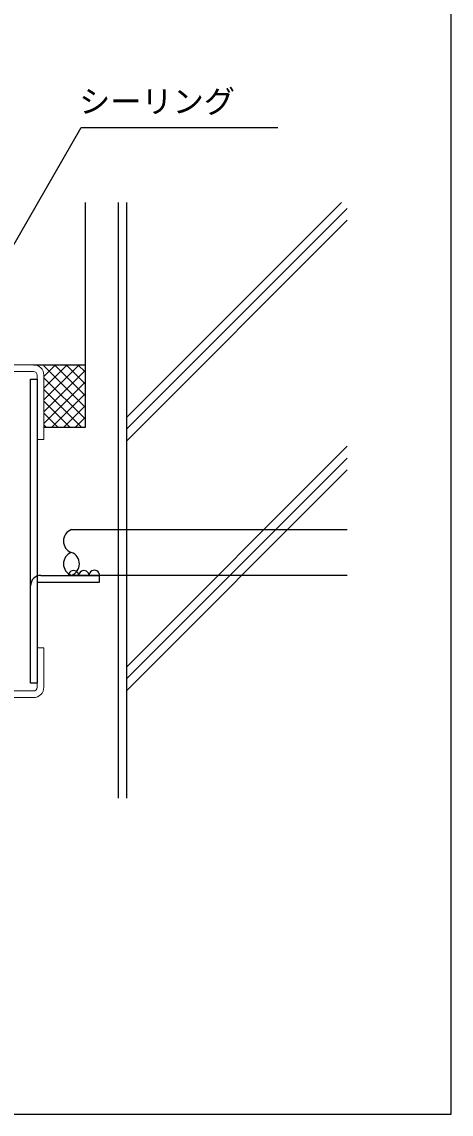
# Model space of a CAD drawing. Units: millimetres, scale not verified. Extents: x -437 to 438, y -281 to 279.
# Drawn here: x 334.9 to 438.2, y -281.2 to -18.7 of the extents above; entities that cross this region are included whole.
import ezdxf
from ezdxf.enums import TextEntityAlignment as Align

# ---------------------------------------------------------------- set-up
doc = ezdxf.new("R2010")
doc.units = ezdxf.units.MM
doc.header["$LTSCALE"] = 2
doc.layers.add('0-3_YKK_11E', color=4, linetype='Continuous', lineweight=18)
for name, color, linetype in [('0-7_YKK_D', 6, 'Continuous'), ('0-8_YKK_ZWAK', 7, 'Continuous'), ('0-9_YSS_K', 3, 'Continuous')]:
    doc.layers.add(name, color=color, linetype=linetype)
doc.styles.add('ＭＳ ゴシック', font='')
doc.styles.get('ＭＳ ゴシック').set_extended_font_data('MS Gothic')

msp = doc.modelspace()

# ---------------------------------------------------------------- linework, layer by layer
at = {"layer": '0-3_YKK_11E'}
for p, q in [((317.695, -101.1), (337.695, -101.1)), ((337.695, -102.7), (317.695, -102.7)), ((302.695, -179.5), (337.695, -179.5)), ((337.695, -181.1), (302.695, -181.1))]:
    msp.add_line(p, q, dxfattribs=at)
for points in [[(340.195, -103.6), (340.195, -119.1), (338.595, -119.1), (338.595, -103.6)], [(338.595, -178.6), (338.595, -169.1), (340.195, -169.1), (340.195, -178.6)]]:
    msp.add_lwpolyline(points, dxfattribs=at)
for centre, radius, start, end in [((337.695, -103.6), 2.5, 0.00001, 89.99999), ((337.695, -103.6), 0.9, 359.99953, 89.99951), ((337.695, -178.6), 0.9, 269.99998, 359.99996), ((337.695, -178.6), 2.5, 270.00001, 359.99999)]:
    msp.add_arc(centre, radius, start, end, dxfattribs=at)
at = {"layer": '0-7_YKK_D'}
msp.add_lwpolyline([(324.659, -86.572), (325.934, -84.364), (349.196, -44.074), (396.455, -44.074)], dxfattribs=at)
at = {"layer": '0-8_YKK_ZWAK'}
msp.add_lwpolyline([(-436.8, -281.2), (438.2, -281.2), (438.2, 243.8)], dxfattribs=at)
at = {"layer": '0-9_YSS_K'}
for p, q in [((350.195, -116.1), (350.195, -62.1)), ((358.195, -205.289), (358.195, -62.1)), ((360.195, -205.289), (360.195, -62.1)), ((411.8, -62.1), (360.195, -113.705)), ((413.2, -63.529), (360.195, -116.533)), ((413.2, -66.357), (360.195, -119.362)), ((337.695, -101.1), (348.195, -101.1)), ((337.695, -101.1), (350.195, -101.1)), ((340.195, -103.908), (343.004, -101.1)), ((340.195, -106.737), (345.832, -101.1)), ((340.195, -109.565), (348.66, -101.1)), ((350.195, -111.392), (340.195, -101.392)), ((350.195, -108.563), (342.732, -101.1)), ((350.195, -105.735), (345.56, -101.1)), ((350.195, -102.906), (348.389, -101.1)), ((336.995, -177.6), (336.995, -104.6)), ((336.995, -104.6), (338.595, -104.6)), ((338.595, -104.6), (338.595, -177.6)), ((340.195, -112.394), (350.195, -102.394)), ((350.195, -114.22), (340.195, -104.22)), ((340.195, -115.222), (350.195, -105.222)), ((349.247, -116.1), (340.195, -107.049)), ((346.418, -116.1), (340.195, -109.877)), ((342.146, -116.1), (350.195, -108.05)), ((343.59, -116.1), (340.195, -112.705)), ((344.974, -116.1), (350.195, -110.879)), ((347.803, -116.1), (350.195, -113.707)), ((340.761, -116.1), (340.195, -115.534)), ((340.195, -116.1), (350.195, -116.1)), ((413.2, -120.7), (360.195, -173.705)), ((413.2, -123.529), (360.195, -176.533)), ((413.2, -126.357), (360.195, -179.362)), ((346.837, -140.719), (413.2, -140.719)), ((339.495, -151.719), (353.595, -151.719)), ((413.2, -151.719), (346.837, -151.719)), ((353.595, -153.319), (353.595, -151.719)), ((338.595, -153.319), (353.595, -153.319)), ((338.595, -177.6), (336.995, -177.6))]:
    msp.add_line(p, q, dxfattribs=at)
for centre, radius, start, end in [((347.837, -143.469), 2.926, 109.98311, 250.01689), ((347.837, -148.969), 2.926, 109.98311, 250.01689), ((345.837, -148.969), 2.926, 289.98311, 70.01689), ((339.495, -154.219), 2.5, 90, 180), ((347.345, -151.828), 1.25, 0.00552, 180.00571), ((349.845, -151.828), 1.25, 0.00552, 180.00571), ((352.345, -151.719), 1.25, 359.99982, 180)]:
    msp.add_arc(centre, radius, start, end, dxfattribs=at)

# ---------------------------------------------------------------- texts
at = {"layer": '0-7_YKK_D', "style": 'ＭＳ ゴシック'}
msp.add_text('シーリング', height=5.499, dxfattribs=at).set_placement((348.685, -42.221), align=Align.BOTTOM_LEFT)

doc.saveas('drawing.dxf')
